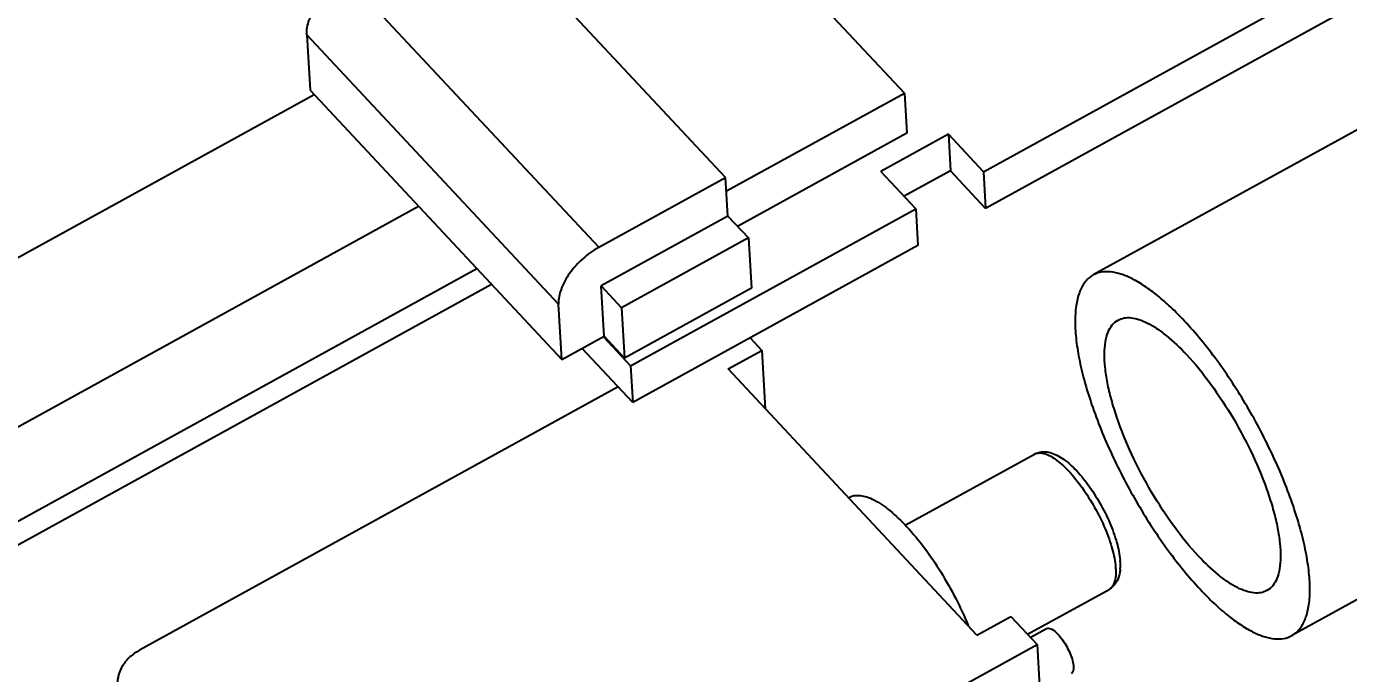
# Model space of a CAD drawing. Header units: millimetres. Extents: x 1514 to 2054, y 119 to 530.
# Drawn here: x 1752.68 to 1778.37, y 309.35 to 321.93 of the extents above; entities that cross this region are included whole.
import ezdxf
from ezdxf import colors
from ezdxf.entities.mleader import LeaderData, LeaderLine
from ezdxf.math import Vec2, Vec3

# ---------------------------------------------------------------- set-up
doc = ezdxf.new("R2010")
doc.units = ezdxf.units.MM
doc.header["$LTSCALE"] = 30.734
doc.layers.get('0').update_dxf_attribs({"linetype": 'CONTINUOUS'})
doc.layers.add('02___PRT_ALL_AXES', color=7, linetype='CONTINUOUS')
doc.styles.get("Standard").update_dxf_attribs({"font": 'SIMPLEX.SHX', "width": 0.75})

msp = doc.modelspace()

# ---------------------------------------------------------------- linework, layer by layer
at = {"color": 7}
for p, q in [((1771.278, 319.106), (1813.423, 342.298)), ((1813.465, 341.586), (1771.32, 318.394)), ((1769.74, 320.635), (1765.757, 324.893)), ((1766.267, 318.995), (1761.373, 324.226)), ((1763.803, 317.639), (1758.909, 322.87)), ((1758.126, 321.766), (1758.19, 320.689)), ((1763.02, 316.535), (1758.126, 321.766)), ((1758.19, 320.689), (1763.084, 315.458)), ((1758.273, 320.6), (1736.13, 308.416)), ((1766.283, 318.733), (1769.74, 320.635)), ((1769.74, 320.635), (1769.786, 319.852)), ((1769.786, 319.852), (1766.5, 318.044)), ((1770.595, 319.836), (1769.28, 319.113)), ((1770.595, 319.836), (1770.637, 319.124)), ((1771.278, 319.106), (1770.595, 319.836)), ((1763.803, 317.639), (1766.267, 318.995)), ((1766.311, 318.245), (1766.267, 318.995)), ((1769.963, 318.383), (1769.28, 319.113)), ((1770.637, 319.124), (1769.735, 318.628)), ((1771.32, 318.394), (1770.637, 319.124)), ((1771.278, 319.106), (1771.32, 318.394)), ((1748.494, 311.939), (1760.299, 318.435)), ((1764.419, 315.332), (1769.963, 318.383)), ((1769.963, 318.383), (1770.005, 317.671)), ((1766.311, 318.245), (1763.847, 316.889)), ((1766.311, 318.245), (1766.71, 317.819)), ((1766.71, 317.819), (1764.246, 316.463)), ((1770.005, 317.671), (1764.461, 314.62)), ((1766.71, 317.819), (1766.768, 316.84)), ((1761.434, 317.221), (1749.497, 310.652)), ((1749.523, 310.212), (1761.715, 316.921)), ((1763.905, 315.91), (1763.847, 316.889)), ((1763.847, 316.889), (1764.246, 316.463)), ((1766.768, 316.84), (1764.303, 315.484)), ((1763.084, 315.458), (1763.02, 316.535)), ((1764.246, 316.463), (1764.303, 315.484)), ((1763.084, 315.458), (1763.905, 315.91)), ((1763.891, 315.897), (1764.419, 315.332)), ((1764.303, 315.484), (1763.905, 315.91)), ((1766.744, 315.876), (1766.971, 315.633)), ((1764.461, 314.62), (1763.475, 315.674)), ((1766.314, 315.272), (1766.971, 315.633)), ((1766.971, 315.633), (1767.038, 314.498)), ((1764.419, 315.332), (1764.461, 314.62)), ((1771.151, 310.101), (1766.314, 315.272)), ((1764.176, 314.924), (1754.878, 309.807)), ((1769.757, 312.234), (1772.272, 313.618)), ((1768.655, 312.769), (1768.669, 312.777)), ((1772.132, 310.117), (1773.719, 310.99)), ((1771.151, 310.101), (1771.808, 310.463)), ((1771.808, 310.463), (1772.321, 309.915)), ((1772.188, 310.056), (1772.503, 310.23)), ((1760.739, 303.542), (1772.321, 309.915)), ((1772.321, 309.915), (1772.392, 308.708))]:
    msp.add_line(p, q, dxfattribs=at)
for centre, radius, start, end in [((1772.65, 311.449), 1.287, 3.3839, 4.6615), ((1772.597, 311.317), 1.254, 3.3852, 4.6629), ((1773.07, 311.451), 0.867, 355.47, 357.3025)]:
    msp.add_arc(centre, radius, start, end, dxfattribs=at)
for points, knots in [([(1758.126, 321.766), (1758.12, 321.862), (1758.166, 322.077), (1758.335, 322.377), (1758.588, 322.657), (1758.797, 322.809), (1758.909, 322.87)], [0, 0, 0, 0, 0.204481, 0.453721, 0.728282, 1, 1, 1, 1]), ([(1763.803, 317.639), (1763.691, 317.577), (1763.481, 317.425), (1763.229, 317.146), (1763.06, 316.846), (1763.014, 316.63), (1763.02, 316.535)], [0, 0, 0, 0, 0.271718, 0.546279, 0.795519, 1, 1, 1, 1]), ([(1772.272, 313.618), (1772.313, 313.641), (1772.403, 313.669), (1772.543, 313.661), (1772.677, 313.616), (1772.857, 313.513), (1773.076, 313.319), (1773.322, 313.021), (1773.548, 312.668), (1773.737, 312.29), (1773.872, 311.917), (1773.924, 311.67), (1773.933, 311.554)], [0, 0, 0, 0, 0.048145, 0.09491, 0.142564, 0.192829, 0.307958, 0.443127, 0.591001, 0.740375, 0.879564, 1, 1, 1, 1]), ([(1772.272, 313.618), (1772.297, 313.631), (1772.356, 313.647), (1772.454, 313.635), (1772.563, 313.591), (1772.681, 313.517), (1772.807, 313.416), (1772.988, 313.237), (1773.209, 312.961), (1773.446, 312.584), (1773.644, 312.182), (1773.784, 311.793), (1773.838, 311.537), (1773.847, 311.419)], [0, 0, 0, 0, 0.028589, 0.06154, 0.1015, 0.149477, 0.205456, 0.2688, 0.413088, 0.571361, 0.730479, 0.877184, 1, 1, 1, 1]), ([(1768.669, 312.777), (1768.699, 312.793), (1768.77, 312.817), (1768.888, 312.818), (1769.017, 312.787), (1769.218, 312.7), (1769.487, 312.51), (1769.811, 312.195), (1770.141, 311.794), (1770.457, 311.327), (1770.743, 310.821), (1770.907, 310.466), (1770.98, 310.288)], [0, 0, 0, 0, 0.028967, 0.06065, 0.097038, 0.139249, 0.242396, 0.369418, 0.515718, 0.674739, 0.838845, 1, 1, 1, 1]), ([(1773.935, 311.525), (1773.936, 311.515), (1773.937, 311.477), (1773.937, 311.439), (1773.936, 311.411)], [0, 0, 0, 0, 0.255827, 1, 1, 1, 1]), ([(1773.849, 311.391), (1773.852, 311.344), (1773.852, 311.266), (1773.836, 311.163), (1773.81, 311.087), (1773.772, 311.028), (1773.737, 311), (1773.719, 310.99)], [0, 0, 0, 0, 0.321609, 0.527322, 0.70455, 0.858873, 1, 1, 1, 1]), ([(1773.921, 311.287), (1773.908, 311.227), (1773.865, 311.109), (1773.773, 311.019), (1773.719, 310.99)], [0, 0, 0, 0, 0.496652, 1, 1, 1, 1]), ([(1772.503, 310.23), (1772.544, 310.252), (1772.641, 310.202), (1772.731, 310.114), (1772.819, 310.005), (1772.898, 309.878), (1772.964, 309.742), (1773.01, 309.612), (1773.026, 309.526), (1773.028, 309.487)], [0, 0, 0, 0, 0.144613, 0.265646, 0.41196, 0.571955, 0.732043, 0.878597, 1, 1, 1, 1]), ([(1754.878, 309.807), (1754.811, 309.771), (1754.688, 309.686), (1754.546, 309.522), (1754.459, 309.337), (1754.445, 309.204), (1754.448, 309.14)], [0, 0, 0, 0, 0.274494, 0.530695, 0.77035, 1, 1, 1, 1]), ([(1773.028, 309.487), (1773.029, 309.472), (1773.03, 309.425), (1773.013, 309.369), (1772.985, 309.353)], [0, 0, 0, 0, 0.329477, 1, 1, 1, 1])]:
    msp.add_open_spline(points, degree=3, knots=knots, dxfattribs=at)
msp.add_open_spline([(1773.934, 311.383), (1773.932, 311.351), (1773.927, 311.319), (1773.921, 311.287)], degree=3, dxfattribs=at)
at = {"layer": '02___PRT_ALL_AXES', "color": 7}
for p, q in [((1793.947, 328.398), (1773.412, 317.099)), ((1797.803, 321.39), (1777.269, 310.09))]:
    msp.add_line(p, q, dxfattribs=at)
for points, knots in [([(1773.412, 317.099), (1773.384, 317.083), (1773.33, 317.046), (1773.233, 316.947), (1773.138, 316.775), (1773.074, 316.52), (1773.052, 316.213), (1773.072, 315.859), (1773.134, 315.462), (1773.237, 315.03), (1773.432, 314.402), (1773.763, 313.59), (1774.262, 312.64), (1774.837, 311.758), (1775.27, 311.224), (1775.494, 310.984)], [0, 0, 0, 0, 0.014008, 0.028484, 0.060336, 0.098016, 0.142616, 0.194384, 0.253035, 0.317935, 0.388206, 0.540465, 0.700151, 0.856732, 1, 1, 1, 1]), ([(1775.186, 316.204), (1775.1, 316.296), (1774.931, 316.467), (1774.672, 316.695), (1774.423, 316.881), (1774.186, 317.022), (1773.963, 317.118), (1773.758, 317.165), (1773.572, 317.163), (1773.46, 317.125), (1773.412, 317.099)], [0, 0, 0, 0, 0.17921, 0.343532, 0.491594, 0.622691, 0.736873, 0.83541, 0.921337, 1, 1, 1, 1]), ([(1775.456, 311.637), (1775.288, 311.816), (1774.963, 312.217), (1774.532, 312.879), (1774.157, 313.591), (1773.909, 314.2), (1773.763, 314.671), (1773.685, 314.995), (1773.639, 315.292), (1773.624, 315.559), (1773.64, 315.789), (1773.689, 315.98), (1773.771, 316.129), (1773.851, 316.199), (1773.894, 316.222)], [0, 0, 0, 0, 0.143288, 0.299887, 0.459595, 0.611873, 0.682153, 0.747062, 0.805721, 0.857495, 0.902101, 0.939786, 0.971642, 1, 1, 1, 1]), ([(1773.894, 316.222), (1773.93, 316.242), (1774.014, 316.271), (1774.154, 316.272), (1774.308, 316.237), (1774.474, 316.165), (1774.652, 316.059), (1774.915, 315.863), (1775.101, 315.683), (1775.225, 315.551)], [0, 0, 0, 0, 0.078679, 0.164624, 0.26318, 0.377386, 0.50851, 0.6566, 1, 1, 1, 1]), ([(1777.269, 310.09), (1777.297, 310.105), (1777.351, 310.142), (1777.448, 310.242), (1777.542, 310.413), (1777.607, 310.668), (1777.629, 310.975), (1777.608, 311.33), (1777.546, 311.726), (1777.443, 312.158), (1777.249, 312.787), (1776.917, 313.598), (1776.418, 314.548), (1775.843, 315.43), (1775.41, 315.964), (1775.186, 316.204)], [0, 0, 0, 0, 0.014008, 0.028484, 0.060336, 0.098016, 0.142616, 0.194384, 0.253035, 0.317935, 0.388206, 0.540465, 0.700151, 0.856732, 1, 1, 1, 1]), ([(1775.225, 315.551), (1775.393, 315.372), (1775.717, 314.971), (1776.148, 314.309), (1776.523, 313.597), (1776.772, 312.988), (1776.918, 312.517), (1776.995, 312.193), (1777.041, 311.896), (1777.057, 311.63), (1777.04, 311.399), (1776.991, 311.208), (1776.91, 311.059), (1776.829, 310.989), (1776.786, 310.966)], [0, 0, 0, 0, 0.143288, 0.299887, 0.459595, 0.611873, 0.682153, 0.747062, 0.805721, 0.857495, 0.902101, 0.939786, 0.971642, 1, 1, 1, 1]), ([(1776.786, 310.966), (1776.75, 310.946), (1776.667, 310.917), (1776.527, 310.916), (1776.373, 310.951), (1776.206, 311.023), (1776.028, 311.129), (1775.766, 311.325), (1775.579, 311.505), (1775.456, 311.637)], [0, 0, 0, 0, 0.078679, 0.164624, 0.26318, 0.377386, 0.50851, 0.6566, 1, 1, 1, 1]), ([(1775.494, 310.984), (1775.58, 310.893), (1775.749, 310.721), (1776.008, 310.493), (1776.257, 310.307), (1776.495, 310.166), (1776.717, 310.071), (1776.922, 310.023), (1777.109, 310.025), (1777.22, 310.063), (1777.269, 310.09)], [0, 0, 0, 0, 0.17921, 0.343532, 0.491594, 0.622691, 0.736873, 0.83541, 0.921337, 1, 1, 1, 1])]:
    msp.add_open_spline(points, degree=3, knots=knots, dxfattribs=at)

# ---------------------------------------------------------------- leaders
at = {"color": 3}
ml = msp.add_multileader_mtext('Standard', dxfattribs=at)
ml.set_content('{\\fSimSun|b0|i0|c134|p2;进气口}', color=3)
ml.set_leader_properties()
ml.build(insert=Vec2(0, 0))
ml.multileader.update_dxf_attribs({"text_right_attachment_type": 6, "dogleg_length": 0.36})
ctx = ml.context
ctx.base_point, ctx.plane_origin = Vec3(1711.757, 320.782), Vec3(1742.675, 309.562)
ctx.right_attachment, ctx.text_align_type = 6, 2
notes = []
notes.append((ctx, [(0, (1, 1, 0), (1732.495, 318.282), (-1, 0), 4.705, [(0, [(1754.425, 302.646)], 0, [])])]))
ctx.mtext.insert, ctx.mtext.alignment, ctx.mtext.flow_direction = Vec3(1725.791, 323.082), 3, 5
for ctx, leaders in notes:
    for number, flags, end, landing, length, lines in leaders:
        leader = LeaderData()
        leader.index, (leader.has_last_leader_line, leader.has_dogleg_vector, leader.attachment_direction) = number, flags
        leader.last_leader_point, leader.dogleg_vector, leader.dogleg_length = Vec3(end), Vec3(landing), length
        for number, points, colour, breaks in lines:
            line = LeaderLine()
            line.index, line.vertices, line.color, line.breaks = number, Vec3.list(points), colors.encode_raw_color(colour), breaks
            leader.lines.append(line)
        ctx.leaders.append(leader)

doc.saveas('drawing.dxf')
